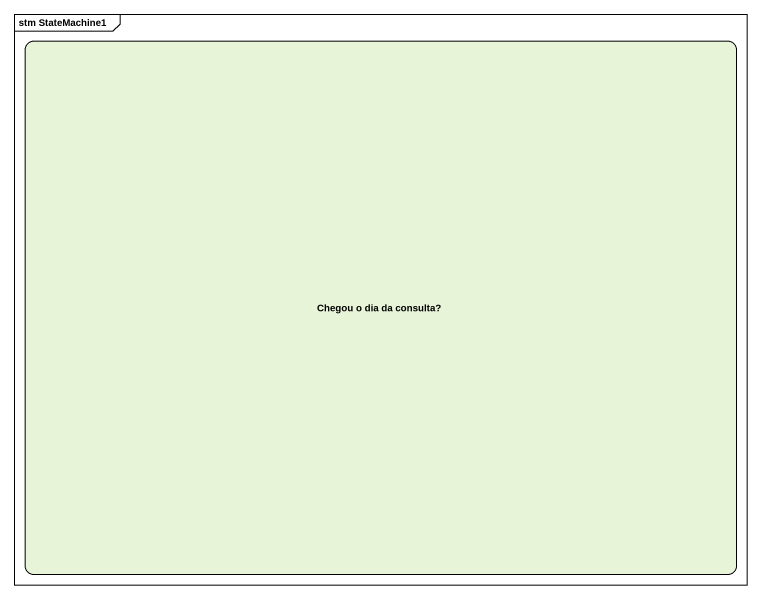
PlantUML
@startuml
mainframe stm StateMachine1
hide empty description
state "Chegou o dia da consulta?" as Chegou_o_dia_da_consulta
@enduml
